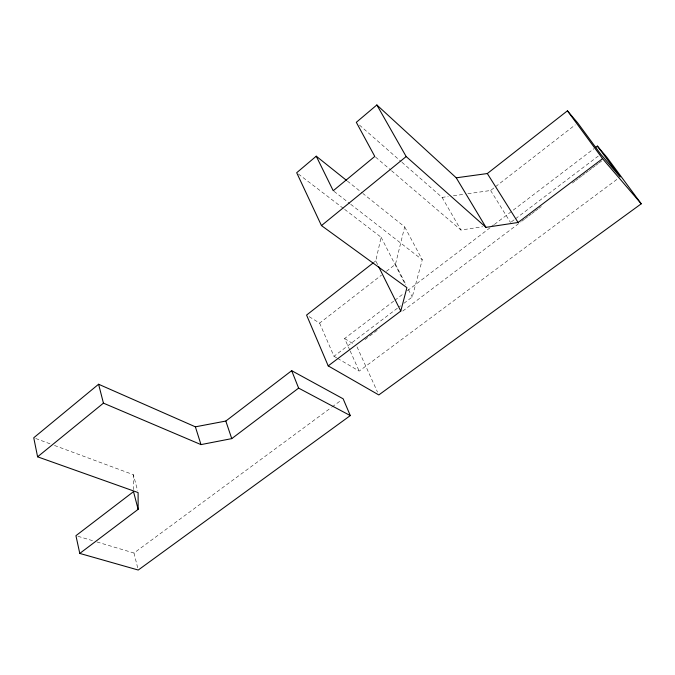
<?xml version="1.0" encoding="UTF-8"?>
<svg xmlns="http://www.w3.org/2000/svg" width="675" height="675" viewBox="0 0 675 675"><rect width="100%" height="100%" fill="white"/><g stroke="black" fill="none" stroke-linecap="round" stroke-linejoin="round"><path stroke-width="0.51" stroke-dasharray="3.38 2.53" d="M377.62 264.608L375.773 260.887L381.105 237.237L344.334 209.132M386.412 271.308L395.483 264.279L404.663 226.851L362.905 193.489M403.912 303.303L412.239 296.992L422.272 259.782L404.663 226.851M374.127 262.178L375.773 260.887M309.184 316.685L319.621 323.114L381.468 275.147M467.885 193.725L490.615 190.493L494.767 187.279M495.593 186.637L575.227 124.875M349.751 350.021L344.613 338.521L393.998 300.923M394.833 300.282L404.038 293.279M407.388 290.731L490.244 227.644M494.421 224.454L594.017 148.627M319.621 323.114L333.973 356.273L400.579 305.826M511.38 221.898L514.721 219.367M515.557 218.734L598.227 156.119M364.998 339.567L379.266 328.801M402.764 311.065L521.125 221.738M521.961 221.105L524.483 219.206M525.319 218.565L527.842 216.667M528.677 216.034L531.2 214.135M532.035 213.502L534.558 211.604M535.393 210.963L537.916 209.064M538.751 208.432L541.266 206.533M572.324 183.094L574.847 181.195M575.682 180.554L578.205 178.656M579.04 178.023L581.563 176.124M582.398 175.492L584.921 173.593M585.757 172.952L588.279 171.053M589.115 170.421L591.638 168.522M592.473 167.889L594.996 165.991M595.831 165.35L598.345 163.451M599.189 162.818L601.703 160.92M337.576 358.391L359.168 371.107L617.642 178.867M96.947 541.966L133.979 553.028L331.29 407.548M332.134 406.924L341.449 400.056M391.542 170.741L460.949 230.032L482.65 226.749M491.948 225.34L494.016 225.028M401.937 162.27L442.057 197.395L448.259 196.518M453.423 195.784L463.75 194.316M77.937 536.288L92.947 540.768M35.724 438.505L50.524 443.99M54.464 445.449L133.388 474.711L137.582 490.59M333.973 356.273L336.673 357.86M344.613 338.521L354.029 344.326M298.367 174.007L343.499 208.499M334.058 191.371L349.869 203.639M350.705 204.28L422.272 259.782M347.355 181.06L362.087 192.831M375.587 157.106L390.741 170.058M359.463 125.078L401.152 161.578M490.615 190.493L510.545 222.531M442.057 197.395L460.949 230.032M395.483 264.279L406.012 284.842M408.409 289.516L412.239 296.992M381.105 237.237L405.473 284.858M357.024 346.849L377.527 392.116M350.182 350.975L359.168 371.107M133.979 553.028L137.995 569.042M133.388 474.711L133.507 489.653"/><path stroke-width="1.01" d="M373.3 262.828L306.577 315.073L328.21 365.892L400.773 311.091L406.907 287.66L321.46 225.593L296.696 172.724L316.246 156.195L346.537 180.402M328.21 365.892L378.802 394.942L641.25 203.808L602.572 158.667L518.079 222.48L485.975 227.348L456.241 177.812L376.852 104.963L356.316 122.318L374.785 156.423L333.231 190.73L316.246 156.195M79.777 553.424L138.248 570.038L350.3 415.589L343.145 398.807L291.684 370.685L225.813 421.057L195.379 426.828L98.592 384.244L33.75 437.771L37.598 456.815L138.105 492.573L138.139 509.338L79.777 553.424L75.938 535.688L133.515 491.645L138.139 509.338M37.598 456.815L103.435 403.144L200.99 444.606L231.753 438.623L298.62 388.117L350.3 415.589M321.46 225.593L406.173 156.549L376.852 104.963M456.241 177.812L487.325 173.543L567.422 110.818L577.716 122.943L600.733 154.221L620.173 176.985L597.367 146.078L595.688 147.352M406.173 156.549L485.975 227.348M597.367 146.078L606.741 157.115L641.25 203.808M567.422 110.818L602.572 158.667M487.325 173.543L518.079 222.48M378.548 266.465L400.773 311.091M291.684 370.685L298.62 388.117M225.813 421.057L231.753 438.623M195.379 426.828L200.99 444.606M98.592 384.244L103.435 403.144"/></g></svg>
